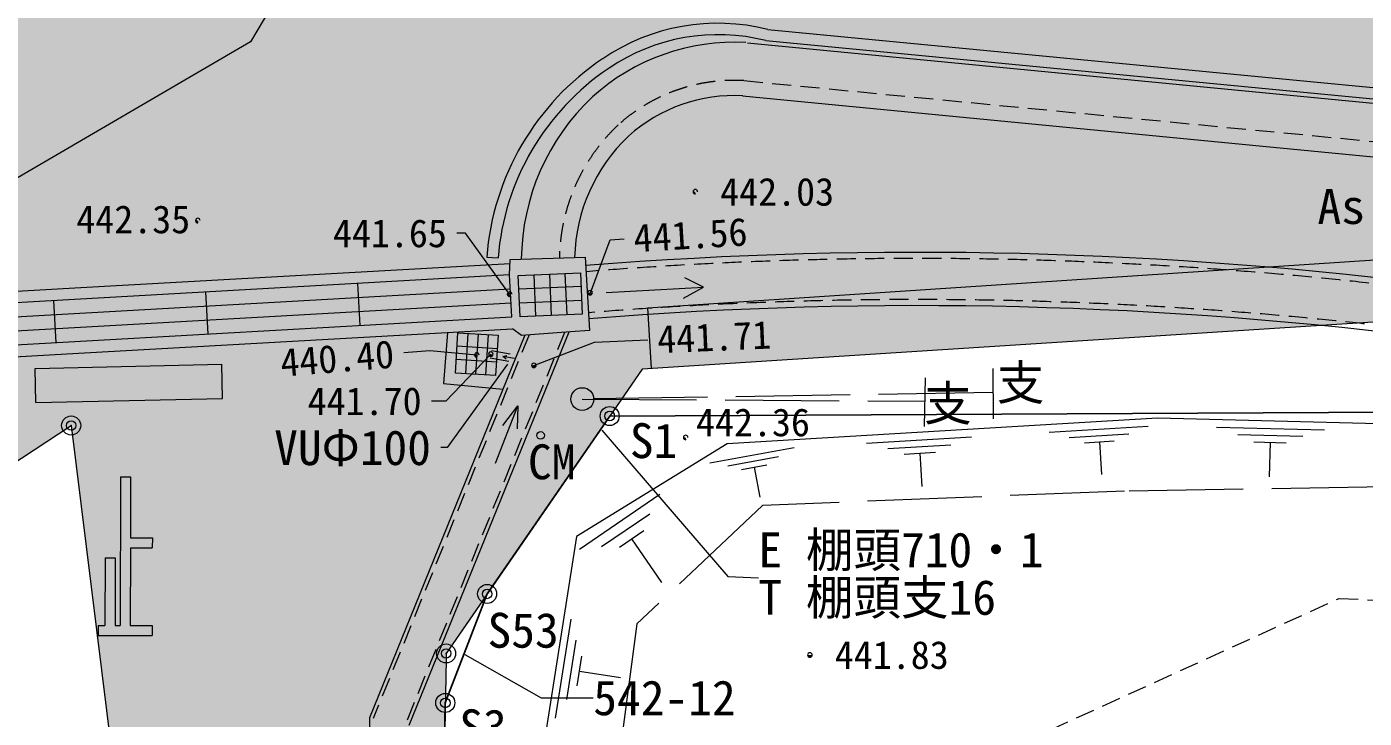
# Model space of a CAD drawing. Units: millimetres, scale not verified. Extents: x 5000 to 205306, y 4475 to 281715.
# Drawn here: x 65315 to 82882, y 108211 to 117298 of the extents above; entities that cross this region are included whole.
import ezdxf
from ezdxf.enums import TextEntityAlignment as Align

# ---------------------------------------------------------------- set-up
doc = ezdxf.new("R2010")
doc.units = ezdxf.units.MM
doc.header["$LTSCALE"] = 250
doc.header["$PDMODE"] = 32
doc.header["$PDSIZE"] = 125
doc.linetypes.add('DASHED', pattern=[7.5, 6, -1.5])
doc.linetypes.add('USER3', pattern=[1.5, 1, -0.5])
for name, color, linetype, lineweight in [('プロットマーク', 5, 'Continuous', 13), ('ベクトルデータ', 30, 'Continuous', 13), ('地番名', 30, 'Continuous', 13), ('汎用Layer', 7, 'Continuous', 13), ('測量図', 6, 'Continuous', 25), ('点名', 6, 'Continuous', 13), ('独標', 7, 'Continuous', 13), ('現況', 7, 'Continuous', 13), ('道路標識', 7, 'Continuous', 13)]:
    doc.layers.add(name, color=color, linetype=linetype, lineweight=lineweight)
doc.layers.add('道・水路', color=254, linetype='Continuous')
doc.styles.add('ＭＳ ゴシック', font='')
doc.styles.add('ＭＳ 明朝', font='')
doc.styles.get('ＭＳ ゴシック').set_extended_font_data('MS Gothic')
doc.styles.get('ＭＳ 明朝').set_extended_font_data('MS Mincho')

msp = doc.modelspace()

# ---------------------------------------------------------------- hatches: boundary and pattern name
at = {"layer": '独標'}
for points in [[(74065.8, 115129.9, 0.41422), (74095.8, 115099.9, 0.41422)], [(67532.9, 114751.1, 0.41422), (67562.9, 114721.1, 0.41422)], [(71627.2, 113782.6, 0.41422), (71657.2, 113752.6, 0.41422)], [(71197.1, 112984, 0.41422), (71227.1, 112954, 0.41422)], [(73940.1, 111900.2, 0.41422), (73970.1, 111870.2, 0.41422)]]:
    msp.add_hatch(color=256, dxfattribs=at).paths.add_polyline_path(points)
h = msp.add_hatch(color=256, dxfattribs=at)
edge = h.paths.add_edge_path()
edge.add_ellipse((72715.5, 113803.9), major_axis=(23, 19.3), ratio=1, start_angle=140, end_angle=-40)
h = msp.add_hatch(color=256, dxfattribs=at)
edge = h.paths.add_edge_path()
edge.add_ellipse((71409.8, 112995), major_axis=(23, 19.3), ratio=1, start_angle=140, end_angle=-40)
h = msp.add_hatch(color=256, dxfattribs=at)
edge = h.paths.add_edge_path()
edge.add_ellipse((71976.7, 112848.7), major_axis=(23, 19.3), ratio=1, start_angle=140, end_angle=-40)
h = msp.add_hatch(color=256, dxfattribs=at)
edge = h.paths.add_edge_path()
edge.add_ellipse((75601.4, 109043), major_axis=(23, 19.3), ratio=1, start_angle=140, end_angle=-40)
at = {"layer": '道・水路'}
for color, points in [(256, [(57030.1, 119900.2), (67663.8, 120609.5), (66203.3, 128552.8), (66654.7, 131703.5), (67168.6, 135013.2), (67579.5, 142745.7), (69381.6, 142745.7), (68966.6, 135715.9), (68082.5, 128479.4), (68350.2, 127021.5), (69636.1, 119433), (68253.5, 117098), (61619.1, 113226.2), (60229.7, 112154.8), (55120.6, 112023.1), (22919.5, 113832.3), (20637.1, 121362), (25869.2, 120744.5), (37397.1, 120101.5), (20942.7, 133946.4), (24018.9, 133746), (40123.1, 120307.4)]), (256, [(129191, 124211.6), (130981.9, 124310.5), (133649.5, 124448.6), (161326.6, 125956.5), (172380.1, 125739.2), (175068.9, 125753.2), (190022.7, 125498.8), (196623.1, 125929.6), (202005.1, 126428.9), (202005.1, 117113.2), (201288.5, 117070.1), (201029.4, 118038), (192212.3, 119262.8), (189616.5, 118700.8), (165724.3, 119295.8), (153188, 118923), (138192.6, 117935.6), (131377.7, 117415.3), (118886, 116575.5), (110602.4, 116058.6), (73473.8, 113603), (73518.7, 112808.3), (73396.6, 112800.5), (72971.3, 112182.7), (71362, 109845.1), (70823.3, 109062.7), (70680.8, 101076.1), (70261.1, 94545.4), (66929.1, 20630.6), (69957.6, 21809.8), (108771.4, 36437.2), (143328, 49589.7), (156830, 54332.2), (159745.1, 51213.3), (117587.2, 35591), (55567.9, 12897.4), (53734.1, 12140.8), (38185.3, 5704.1), (34928.9, 5704.1), (34328.5, 8117.7), (54647.1, 16455.1), (62550.2, 19373.3), (63908.9, 23521.7), (64643.2, 46960.2), (64843.9, 52456.5), (67043.2, 101910.3), (67024.8, 102977.7), (65898.6, 112058.1), (63950, 110780.8), (59350.4, 108134.2), (52596, 102601.8), (47040.1, 98966.2), (43860.5, 98011.4), (38899.8, 97124.6), (26990.7, 94712.6), (26616.7, 97619.3), (38699.5, 100028.3), (42755.1, 100710.8), (46959.8, 102126.5), (51319.8, 105229.7), (60229.7, 112154.8), (61619.1, 113226.2), (68253.5, 117098), (69636.1, 119433), (72762.1, 126783), (79650.2, 142745.7), (82511.3, 142745.7), (75834.2, 126947.8), (75471, 126110.7), (73258.7, 120992)]), (7, [(165724.3, 119295.8), (189616.5, 118700.8), (193792, 118695.6), (200967.5, 119261), (201226.6, 118293.1), (195250.8, 117784.5), (192538.7, 117668.2), (184230, 117810.5), (173866.5, 118109), (173462.5, 118107.3), (163881, 118068), (152682.9, 117861.9), (139105.2, 117082.7), (130377.3, 116488.7), (118703.6, 115704), (73518.7, 112808.3), (73473.8, 113603), (110602.4, 116058.6), (118886, 116575.5), (131377.7, 117415.3), (138192.6, 117935.6), (153188, 118923)])]:
    msp.add_hatch(color=color, dxfattribs=at).paths.add_polyline_path(points)

# ---------------------------------------------------------------- linework, layer by layer
at = {"layer": 'プロットマーク', "color": 6}
for centre in [(72971.3, 112182.7), (65898.6, 112058.1), (71362, 109845.1), (70823.3, 109062.7), (70812.5, 108412.7)]:
    msp.add_circle(centre, 125, dxfattribs=at)
for p in [(65898.6, 112058.1), (72971.3, 112182.7), (71362, 109845.1), (70823.3, 109062.7), (70812.5, 108412.7)]:
    msp.add_point(p, dxfattribs=at)
at = {"layer": 'ベクトルデータ', "color": 5}
for p, q in [((83276.4, 113433), (73396.6, 112800.5)), ((73396.6, 112800.5), (72971.3, 112182.7))]:
    msp.add_line(p, q, dxfattribs=at)
at = {"layer": 'ベクトルデータ', "color": 171}
for p, q in [((72971.3, 112182.7), (70823.3, 109062.7)), ((71362, 109845.1), (70812.5, 108412.7)), ((70822.8, 108986.5), (70680.8, 101076.1)), ((70823.3, 109062.7), (70822.8, 108986.5))]:
    msp.add_line(p, q, dxfattribs=at)
at = {"layer": 'ベクトルデータ'}
msp.add_lwpolyline([(79649.7, 142745.7), (73062.9, 127486.4), (72762.1, 126783), (69636.1, 119433), (68253.5, 117098), (61619.1, 113226.2), (60229.7, 112154.8), (51319.8, 105229.7), (46959.8, 102126.5), (42755.1, 100710.8), (38699.5, 100028.3), (26616.7, 97619.3)], dxfattribs=at)
at = {"layer": 'ベクトルデータ', "color": 5}
for points in [[(73518.7, 112807.5), (73473.8, 113603), (110602.4, 116058.6), (118886, 116575.5), (131377.7, 117415.3), (138192.6, 117935.6), (153188, 118923), (165724.3, 119295.8), (189616.5, 118700.8), (193792, 118695.6), (197933.2, 118930.8)], [(197933.2, 114775.2), (186431, 112987.2), (187521.7, 107290.3), (187889.5, 103791.1), (186633.8, 103639.9), (183073.1, 102978.2), (180018.9, 102708.5), (179324.5, 102620.5), (175621.6, 112621.8), (174082.1, 112441.4), (170285.8, 112608.3), (150303.9, 111758.2), (144153.9, 111771.5), (139673.2, 111606.5), (130725.1, 110252.1), (118866.4, 109261.6), (110167.5, 110591.6), (89744.9, 111648.9), (83271.2, 112233), (72971.3, 112182.7)]]:
    msp.add_lwpolyline(points, dxfattribs=at)
at = {"layer": 'ベクトルデータ', "color": 171}
msp.add_lwpolyline([(26990.7, 94712.6), (38899.8, 97124.6), (43860.5, 98011.4), (47040.1, 98966.2), (52596, 102601.8), (59350.4, 108134.2), (63950, 110780.8), (65898.6, 112058.1), (67024.8, 102977.7), (67043.2, 101910.3), (65800, 73954.8), (64843.9, 52456.5), (64643.2, 46960.2), (63908.9, 23521.7), (62550.2, 19373.3), (54647.1, 16455.1), (34328.5, 8117.7)], dxfattribs=at)
at = {"layer": '地番名'}
msp.add_lwpolyline([(71068.3, 109049), (72070.6, 108479.9), (72756.1, 108479.9)], dxfattribs=at)
at = {"layer": '汎用Layer'}
for points in [[(71628.1, 112865.6), (70835.8, 111767.1), (70752.5, 111767.1)], [(72867, 111998.9), (74524.6, 110074.7), (74924.5, 110058)]]:
    msp.add_lwpolyline(points, dxfattribs=at)
at = {"layer": '測量図'}
msp.add_lwpolyline([(110167.5, 110591.6), (89744.9, 111648.9), (83271.2, 112233), (72971.3, 112182.7), (71362, 109845.1), (70812.5, 108412.7), (70680.8, 101076.1), (70261.1, 94545.4), (70234.7, 93008.3), (70639.5, 82101.6), (70646.4, 72987.3), (70686.8, 52916.5), (70562.2, 40717.1), (69761.8, 32908), (69957.6, 21809.8), (108771.4, 36437.2)], dxfattribs=at)
at = {"layer": '独標'}
for points in [[(74065.8, 115129.9, 0.41422), (74095.8, 115099.9, 0.41422)], [(67532.9, 114751.1, 0.41422), (67562.9, 114721.1, 0.41422)], [(71627.2, 113782.6, 0.41422), (71657.2, 113752.6, 0.41422)], [(71197.1, 112984, 0.41422), (71227.1, 112954, 0.41422)], [(73940.1, 111900.2, 0.41422), (73970.1, 111870.2, 0.41422)]]:
    msp.add_lwpolyline(points, format="xyb", close=True, dxfattribs=at)
for points in [[(71657.2, 113782.6), (71078.5, 114584.1), (70961.9, 114584.1)], [(72718.9, 113801.8), (72976.8, 114499.2), (73160.1, 114510.3)], [(71976.7, 112848.7), (72770.7, 113155.1), (73470.4, 113184.7)], [(71227.1, 112984), (70610.1, 113040.2), (70265.8, 113012.5)], [(71409.8, 112995), (70819, 112378.3), (70630.1, 112378.3)]]:
    msp.add_lwpolyline(points, dxfattribs=at)
for centre, start, end in [((74095.8, 115129.9), 0, 180), ((67562.9, 114751.1), 0, 180), ((72715.5, 113803.9), 359.99898, 180.00102), ((71657.2, 113782.6), 0, 180), ((72715.5, 113803.9), 180, 360), ((71227.1, 112984), 0, 180), ((71409.8, 112995), 359.99908, 180.00092), ((71409.8, 112995), 180, 0), ((71976.7, 112848.7), 359.99898, 180.00102), ((71976.7, 112848.7), 180, 360), ((73970.1, 111900.2), 0, 180), ((75601.4, 109043), 360, 180), ((75601.4, 109043), 180, 360)]:
    msp.add_arc(centre, 30, start, end, dxfattribs=at)
at = {"layer": '現況'}
for p, q in [((75050.1, 117263.8), (86883.6, 116126.3)), ((74781.2, 117087.8), (83706.4, 116224.3)), ((75024.4, 117115.6), (86870.2, 115976.9)), ((74713.8, 116391.1), (83638.5, 115527.6)), ((71356.2, 114272.4), (71505.7, 114260.7)), ((71686.1, 113486.8), (71655.4, 114035.9)), ((71974.8, 114038.8), (71998.6, 113494.1)), ((72178.9, 114047.7), (72202.7, 113503)), ((72382.9, 114056.6), (72406.7, 113511.9)), ((57693.4, 113063), (71665.4, 113852.8)), ((69659.1, 113923), (69690.1, 113373.9)), ((72595, 113884), (71778.6, 113848.3)), ((72923.3, 113805.1), (74204.6, 113874.8)), ((57703.8, 112879.9), (71675.8, 113669.8)), ((65667.1, 113697.4), (65698.1, 113148.2)), ((67663.1, 113810.2), (67694.1, 113261.1)), ((72602.9, 113702.4), (71786.6, 113666.8)), ((71856.7, 113244.6), (69815.4, 108218)), ((72434.8, 113286), (70334.5, 108114.1)), ((71110.4, 113267.9), (71077.2, 112739.6)), ((71242, 113259.6), (71208.8, 112731.3)), ((71373.6, 113251.4), (71340.4, 112723)), ((71494.1, 113067), (70967.7, 113100)), ((71570, 112963.4), (71618.8, 112979)), ((71722.1, 112937.4), (71570, 112963.4)), ((71609.8, 112929.3), (71570, 112963.4)), ((65425, 112808.8), (67875.3, 112862.8)), ((65434.9, 112358.9), (65425, 112808.8)), ((67885.3, 112412.9), (67875.3, 112862.8)), ((71483.1, 112890.9), (70956.7, 112923.9)), ((78002.2, 112808), (78006.2, 112147.4)), ((77114.9, 112683.7), (77104.1, 112043.8)), ((65434.9, 112358.9), (67885.3, 112412.9)), ((71471.5, 111562.7), (71765.5, 112314.5)), ((76343.6, 111825.7), (77725.1, 111908.7)), ((78743, 111969.8), (80045, 112048)), ((79008.4, 111902.5), (79789.6, 111949.4)), ((80940.5, 112035.6), (82359.7, 111999.4)), ((81222, 111938.5), (82073.5, 111916.8)), ((74287.6, 111566.8), (75395.3, 111769.5)), ((76625.1, 111756), (77454, 111805.8)), ((79208.7, 111831.2), (79599.3, 111854.7)), ((79404, 111843), (79429.8, 111412.8)), ((81432.6, 111843.3), (81858.4, 111832.4)), ((81645.5, 111837.9), (81633.9, 111381.5)), ((74523.5, 111529.2), (75188.1, 111650.8)), ((76837.5, 111682.1), (77252, 111707)), ((77044.7, 111694.6), (77071.1, 111255)), ((74703.9, 111481.4), (75036.2, 111542.2)), ((74870.1, 111511.8), (74942.1, 111118.3)), ((72577.2, 110435.2), (73632.1, 111157.1)), ((72865.8, 110466.1), (73498.7, 110899.3)), ((73101.6, 110461), (73418.1, 110677.6)), ((73259.9, 110569.3), (73651.5, 109997)), ((72260.9, 108214), (72464.8, 109515.3)), ((72408.6, 108457.5), (72531, 109238.3)), ((72546.1, 108636), (72607.3, 109026.4)), ((72576.7, 108831.2), (73113.4, 108747.1)), ((69815.4, 108218), (69746.1, 100582.6))]:
    msp.add_line(p, q, dxfattribs=at)
at = {"layer": '現況', "linetype": 'USER3'}
for p, q in [((74733, 116590.2), (83657.9, 115726.7)), ((71912.3, 113248.6), (69865.4, 108208)), ((72379.2, 113282), (70254.5, 108050)), ((71418.6, 113044.3), (71786.4, 112978.6)), ((71401, 112945.8), (71768.8, 112880.1))]:
    msp.add_line(p, q, dxfattribs=at)
at = {"layer": '現況', "linetype": 'DASHED'}
for p, q in [((78004.1, 112489.7), (72611.3, 112405.1)), ((72611.3, 112405.1), (77109.8, 112377.4))]:
    msp.add_line(p, q, dxfattribs=at)
at = {"layer": '現況'}
for points in [[(57674.3, 113395.7), (65947.2, 113867.1), (71663.2, 114186.6)], [(71655.4, 114035.9), (71665.9, 114239.2), (72648.8, 114270.9), (72707.9, 113308.3), (72456.9, 113287.6), (71814.6, 113241.6), (71695.1, 113327)], [(73940.8, 113729.4), (74204.6, 113874.8), (73959.2, 113997.7)], [(57723.2, 112537.1), (65995.6, 113008.4), (71695.1, 113327)], [(70839.3, 113279.2), (70790.7, 112608.3), (71569.2, 112536.6)], [(71568.9, 112057.1), (71765.5, 112314.5), (71754.6, 112013.7)], [(80164.8, 112155.4), (74515.7, 111816.1), (72533.7, 110600.7)], [(89594.1, 111788.7), (86823, 111985.7), (80164.8, 112155.4)], [(72533.7, 110600.7), (71264.6, 102502.8), (71122.3, 98080.9)]]:
    msp.add_lwpolyline(points, dxfattribs=at)
for points in [[(57714.1, 112696.9), (71686.1, 113486.8), (71655.1, 114035.9), (57683.1, 113246)], [(72610.8, 113520.9), (71794.5, 113485.2), (71770.7, 114029.9), (72587, 114065.6)], [(71472, 112714.8), (70945.6, 112747.8), (70978.8, 113276.1), (71505.2, 113243.1)]]:
    msp.add_lwpolyline(points, close=True, dxfattribs=at)
at = {"layer": '現況', "linetype": 'DASHED'}
for points in [[(86917.1, 111310.4), (79731.5, 111196.4), (74980.5, 111007.6)], [(74980.5, 111007.6), (73327.7, 109451.3), (72376.7, 102318.3)]]:
    msp.add_lwpolyline(points, dxfattribs=at)
at = {"layer": '現況', "linetype": 'USER3'}
msp.add_lwpolyline([(77739, 107593), (82550.9, 109786.6), (89579.7, 109458.1), (98251.7, 107083), (99759.4, 101978.7), (93751.7, 101063.1), (87575.5, 99532.5), (84099, 102081.9), (78166.3, 102293.7)], close=True, dxfattribs=at)
at = {"layer": '現況'}
for centre, radius in [((72611.3, 112405.1), 150), ((72064.5, 111928.1), 50)]:
    msp.add_circle(centre, radius, dxfattribs=at)
for centre, radius, start, end in [((74396.4, 114641), 2703, 76.00506, 124.14151), ((74396.4, 114641), 2553, 75.75832, 124.14976), ((74605.6, 114322), 2771.7, 86.78592, 132.19286), ((74809, 114002.2), 3463.4, 123.85976, 175.52566), ((74809, 114002.2), 3313.4, 123.85336, 175.52566), ((74777.5, 114214.8), 2967.1, 133.26072, 179.43912), ((74605.6, 114322), 2071.7, 86.78592, 132.01344), ((74777.5, 114214.8), 2267.1, 133.42649, 178.69424), ((77011.4, 59668.6), 54664.6, 82.58458, 94.5703), ((77011.4, 59668.6), 53964.6, 82.56656, 94.58398)]:
    msp.add_arc(centre, radius, start, end, dxfattribs=at)
at = {"layer": '現況', "linetype": 'USER3'}
for centre, radius, start, end in [((74605.6, 114322), 2271.7, 86.78592, 132.07576), ((74777.5, 114214.8), 2467.1, 133.36932, 178.95025), ((77011.4, 59668.6), 54584.6, 82.58254, 94.57185), ((77011.4, 59668.6), 54044.6, 82.56864, 94.5824)]:
    msp.add_arc(centre, radius, start, end, dxfattribs=at)
at = {"layer": '道路標識'}
for p, q in [((66544.4, 111383.2), (66541.2, 109430.3)), ((66544.4, 111383.3), (66677.5, 111383)), ((66677.5, 111383), (66676.2, 110584.1)), ((66676.2, 110584.1), (66964.7, 110583.6)), ((66964.7, 110583.6), (66964.5, 110450.4)), ((66676, 110450.9), (66674.3, 109430.1)), ((66676, 110450.9), (66964.5, 110450.4)), ((66342.9, 110318.4), (66341.4, 109430.7)), ((66342.9, 110318.4), (66476, 110318.1)), ((66476, 110318.1), (66474.6, 109430.4)), ((66252.7, 109430.8), (66252.5, 109297.7)), ((66252.5, 109297.7), (66962.6, 109296.4)), ((66252.7, 109430.8), (66341.4, 109430.7)), ((66474.6, 109430.5), (66541.2, 109430.3)), ((66674.3, 109430.1), (66962.8, 109429.6)), ((66962.8, 109429.6), (66962.6, 109296.4))]:
    msp.add_line(p, q, dxfattribs=at)

# ---------------------------------------------------------------- texts
at = {"layer": '地番名', "style": 'ＭＳ 明朝'}
msp.add_text('542-12', height=458.2, dxfattribs=at).set_placement((72756.1, 108479.9), align=Align.MIDDLE_LEFT)
at = {"layer": '汎用Layer', "style": 'ＭＳ ゴシック'}
for s, p in [('As', (82267.7, 114569.5)), ('支', (78056.1, 112255.9)), ('支', (77100.9, 111983.8)), ('CM', (71897.9, 111214.5)), ('E 棚頭710・1', (74924.5, 110058)), ('T 棚頭支16', (74924.5, 109433))]:
    msp.add_text(s, height=458.2, dxfattribs=at).set_placement(p, align=Align.BOTTOM_LEFT)
msp.add_text('VUΦ100', height=458.2, dxfattribs=at).set_placement((68565, 111767.1), align=Align.MIDDLE_LEFT)
at = {"layer": '点名', "style": 'ＭＳ 明朝'}
for s, p in [('S1', (73236.3, 111492.3)), ('S53', (71367.2, 109000.6)), ('S3', (70996.7, 107732))]:
    msp.add_text(s, height=458.2, dxfattribs=at).set_placement(p, align=Align.BOTTOM_LEFT)
at = {"layer": '独標', "style": 'ＭＳ ゴシック'}
for s, p in [('442.03', (75170.8, 115129.9)), ('442.35', (66713.6, 114767.7)), ('442.36', (74853.5, 112100.1)), ('441.83', (76676.4, 109043))]:
    msp.add_text(s, height=366.6, dxfattribs=at).set_placement(p, align=Align.MIDDLE_CENTER)
for s, p in [('441.65', (69336.9, 114584.1)), ('441.70', (69005.1, 112378.3))]:
    msp.add_text(s, height=366.6, dxfattribs=at).set_placement(p, align=Align.MIDDLE_LEFT)
for s, rotation, p in [('441.56', 3.468, (73284.8, 114517.9)), ('441.71', 2.424, (73595.3, 113190)), ('440.40', 4.611, (68646, 112881.9))]:
    msp.add_text(s, height=366.6, rotation=rotation, dxfattribs=at).set_placement(p, align=Align.MIDDLE_LEFT)

doc.saveas('drawing.dxf')
